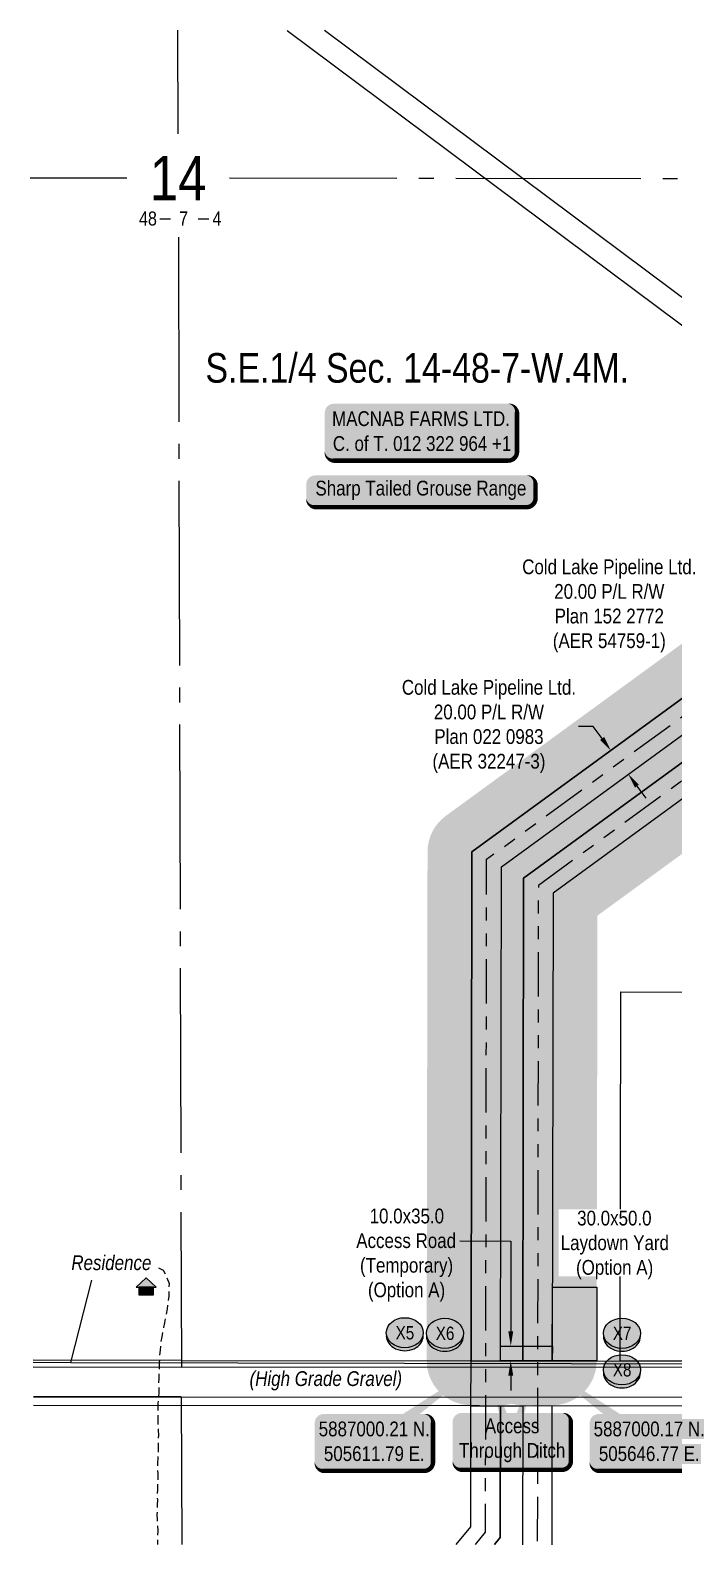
# Model space of a CAD drawing. Extents: x 502055 to 509951, y 5886875 to 5891529.
# Drawn here: x 505304 to 505739, y 5886876 to 5887901 of the extents above; entities that cross this region are included whole.
import ezdxf
from ezdxf.enums import TextEntityAlignment as Align

# ---------------------------------------------------------------- set-up
doc = ezdxf.new("R2010")
doc.units = 0
doc.header["$LTSCALE"] = 5
doc.header["$PDSIZE"] = 0.5
for name, pattern in [('foc-DRILLPATH', [14.75, 6, -1.75, 1.75, -1.75, 1.75, -1.75]), ('foc-QUARTERLINE', [33, 25, -3, 2, -3]), ('UG_PIPE', [1.875, 1.25, -0.625])]:
    doc.linetypes.add(name, pattern=pattern)
doc.layers.get('Defpoints').update_dxf_attribs({"color": 9})
for name, color, linetype in [('10', 1, 'Continuous'), ('9', 3, 'Continuous'), ('AS-OWNER', 7, 'Continuous'), ('AS-PIPE-UG', 44, 'UG_PIPE'), ('AS-POWER', 104, 'foc-POWER'), ('AS-RESIDENCE', 14, 'Continuous'), ('AS-TELEPHONE', 224, 'foc-TEL'), ('AS-WILDLIFE-BLOCK', 131, 'Continuous'), ('C-RW', 13, 'Continuous'), ('C-SYMBOL', 7, 'Continuous'), ('DETAIL-T', 7, 'Continuous'), ('F-RW', 190, 'Continuous'), ('L-QSEC', 8, 'foc-QUARTERLINE'), ('L-SEC', 7, 'Continuous'), ('L-SECLBL', 7, 'Continuous'), ('L-TITLEDB', 4, 'Continuous'), ('P-BUFFER-H 30m', 51, 'Continuous'), ('P-CROSSINGS', 250, 'Continuous'), ('P-PDRILLPATH', 12, 'foc-DRILLPATH'), ('P-PROPOSED', 10, 'Continuous'), ('P-PROPOSED-T', 10, 'Continuous'), ('P-TEMP-BLUE', 146, 'Continuous'), ('P-TEMP-BLUE-T', 146, 'Continuous'), ('P-TEMP-H', 41, 'Continuous'), ('P-TEMP_WORKSPACE', 46, 'Continuous')]:
    doc.layers.add(name, color=color, linetype=linetype)
for name, color, linetype, true_color in [('P-REPAIR-TEAL-H', 7, 'Continuous', 0xb8f9d7), ('P-REPAIR-YELLOW-H', 7, 'Continuous', 0xeff1c0), ('P-TEMP-BLUE-H', 7, 'Continuous', 0x99e6ff)]:
    doc.layers.add(name, color=color, linetype=linetype, true_color=true_color)
doc.layers.add('P-TEMP-T', color=46, linetype='Continuous', lineweight=18)
doc.layers.add('T-TEXT', color=48, linetype='Continuous', lineweight=18)
doc.styles.add('100L', font='ARIALN.TTF', dxfattribs={"height": 11})
doc.styles.add('175L', font='ARIALN.TTF', dxfattribs={"height": 20})
doc.styles.add('80', font='ARIALN.TTF', dxfattribs={"height": 10})
doc.styles.add('80CG', font='ARIALN.TTF', dxfattribs={"height": 10})
doc.styles.add('80L', font='ARIALN.TTF', dxfattribs={"height": 10})
doc.styles.add('80LS', font='ARIALNI.TTF', dxfattribs={"height": 10})
doc.styles.add('Crossing', font='ARIALN.TTF', dxfattribs={"height": 10})
doc.styles.add('foc-LtypeFont', font='ARIALN.TTF', dxfattribs={"height": 7.35})
doc.styles.add('SIMPLEX', font='ARIALN.TTF')
doc.linetypes.add('foc-POWER', pattern='A,6,-1,["P",foc-LtypeFont,S=0.2,R=0,X=-0.625,Y=-0.75],-1.24,4', length=12.24)
doc.linetypes.add('foc-TEL', pattern='A,2,-1,["T",foc-LtypeFont,S=0.2,R=0,X=-0.425,Y=-0.75],-1.24,8', length=12.24)
doc.linetypes.add('foc-TEL-NOLINE', pattern='A,0,-2,["T",foc-LtypeFont,S=0.2,R=0,X=-0.425,Y=-0.75],-10.24', length=12.24)
doc.dimstyles.new('Compass 5 000', dxfattribs={"dimscale": 5, "dimtxt": 9, "dimasz": 2, "dimexe": 0.2, "dimexo": 0.0625, "dimgap": 0.5, "dimtad": 0, "dimtih": 1, "dimtoh": 1, "dimzin": 0, "dimdsep": 46, "dimtxsty": '80CG', "dimcen": 0.1, "dimse1": 1, "dimse2": 1, "dimclrd": 256, "dimclrt": 256, "dimaunit": 1, "dimadec": 4, "dimazin": 0, "dimtfac": 0.06, "dimtofl": 0, "dimtmove": 0, "dimatfit": 1, "dimfxl": 0.2, "dimtolj": 1, "dimtzin": 0, "dimlwd": -1, "dimarcsym": 0})

# ---------------------------------------------------------------- blocks, each defined once
blk = doc.blocks.new('L-SECLBL')
at = {"layer": '9', "color": 7}
for p, q in [((-5.1, -27.8), (-12.3, -27.8)), ((20.7, -27.8), (13.5, -27.8))]:
    blk.add_line(p, q, dxfattribs=at)
at = {"layer": '10', "color": 2, "style": 'SIMPLEX'}
blk.add_attdef('SEC', text='', height=30, dxfattribs=at).set_placement((0, 0), align=Align.MIDDLE)
at = {"layer": '10', "color": 5, "style": '80L'}
blk.add_attdef('TWP', text='', height=9.5, dxfattribs=at).set_placement((-14.4, -27.4), align=Align.MIDDLE_RIGHT)
blk.add_attdef('RGE', text='', height=9.5, dxfattribs=at).set_placement((3.6, -27.4), align=Align.MIDDLE_CENTER)
blk.add_attdef('MER', text='', height=9.5, dxfattribs=at).set_placement((23.2, -27.4), align=Align.MIDDLE_LEFT)
blk = doc.blocks.new('res_occ')
for points in [[(0.1, 0.89), (-1.26, -0.37), (1.46, -0.37)], [(-0.9, -1.43), (1.1, -1.43), (1.1, -0.37), (-0.9, -0.37)]]:
    blk.add_hatch(color=14).paths.add_polyline_path(points)
at = {"color": 14}
for points in [[(0.1, 0.89), (-1.26, -0.37), (1.46, -0.37)], [(-0.9, -1.43), (1.1, -1.43), (1.1, -0.37), (-0.9, -0.37)]]:
    blk.add_lwpolyline(points, close=True, dxfattribs=at)
blk = doc.blocks.new('*D381')
at = {"layer": 'Defpoints', "color": 0, "transparency": 16777216}
for p in [(505696.3, 5887413.4), (505698.2, 5887414.8), (505710, 5887398.6)]:
    blk.add_point(p, dxfattribs=at)
at = {"layer": 'P-PROPOSED-T', "color": 240, "transparency": 16777216}
for p, q in [((505684.5, 5887429.6), (505674.5, 5887429.6)), ((505690.4, 5887421.5), (505684.5, 5887429.6)), ((505714, 5887389.2), (505719.9, 5887381.1))]:
    blk.add_line(p, q, dxfattribs=at)
for points in [[(505691.8, 5887422.5), (505689.1, 5887420.5), (505696.3, 5887413.4)], [(505715.3, 5887390.2), (505712.7, 5887388.2), (505708.1, 5887397.3)]]:
    blk.add_solid(points, dxfattribs=at)
at = {"layer": 'P-PROPOSED-T', "transparency": 16777216, "insert": (505613.9, 5887429.6), "char_height": 10, "attachment_point": 5, "style": '80CG'}
blk.add_mtext('\\A1;Cold Lake Pipeline Ltd.\\P20.00 P/L R/W\\PPlan 022 0983\\P(AER 32247-3)', dxfattribs=at)
blk = doc.blocks.new('*D382')
at = {"layer": 'Defpoints', "color": 0, "transparency": 16777216}
for p in [(505951.7, 5887556.5), (505963.5, 5887540.3), (505820.8, 5887436.2)]:
    blk.add_point(p, dxfattribs=at)
at = {"layer": 'P-PROPOSED-T', "color": 240, "transparency": 16777216}
for p, q in [((505766, 5887511.2), (505756, 5887511.2)), ((505803.1, 5887460.4), (505766, 5887511.2)), ((505826.7, 5887428.1), (505832.6, 5887420))]:
    blk.add_line(p, q, dxfattribs=at)
for points in [[(505804.4, 5887461.4), (505801.7, 5887459.4), (505809, 5887452.3)], [(505828, 5887429.1), (505825.3, 5887427.1), (505820.8, 5887436.2)]]:
    blk.add_solid(points, dxfattribs=at)
at = {"layer": 'P-PROPOSED-T', "transparency": 16777216, "insert": (505695.3, 5887511.2), "char_height": 10, "attachment_point": 5, "style": '80CG'}
blk.add_mtext('\\A1;Cold Lake Pipeline Ltd.\\P20.00 P/L R/W\\PPlan 152 2772\\P(AER 54759-1)', dxfattribs=at)
blk = doc.blocks.new('*U387')
h = blk.add_hatch(color=255)
edge = h.paths.add_edge_path()
edge.add_line((-71.5, -11.5), (71.5, -11.5))
edge.add_arc((71.5, -5.5), 6, 270, 360)
edge.add_line((77.5, -5.5), (77.5, 4))
edge.add_arc((71.5, 4), 6, 0, 90)
edge.add_line((71.5, 10), (-71.5, 10))
edge.add_arc((-71.5, 4), 6, 90, 180)
edge.add_line((-77.5, 4), (-77.5, -5.5))
edge.add_arc((-71.5, -5.5), 6, 180, 270)
at = {"color": 131, "flags": 128}
blk.add_lwpolyline([(-71.5, -11.5, 3, 3, 0), (71.5, -11.5, 3, 3, 0.414214), (77.5, -5.5, 3, 3, 0), (77.5, 4, 3, 0, 0.414214), (71.5, 10, 0, 0, 0), (-71.5, 10, 0, 0, 0.414214), (-77.5, 4, 0, 0, 0), (-77.5, -5.5, 0, 3, 0.414214)], format="xyseb", close=True, dxfattribs=at)
at = {"color": 131, "style": '80'}
blk.add_attdef('ENTER_TEXT_001', (-36, -5), '', height=10, dxfattribs=at)
blk = doc.blocks.new('*U439')
h = blk.add_hatch(color=59)
edge = h.paths.add_edge_path()
edge.add_line((-59, -20), (59, -20))
edge.add_arc((59, -14), 6, 270, 360)
edge.add_line((65, -14), (65, 12.5))
edge.add_arc((59, 12.5), 6, 0, 90)
edge.add_line((59, 18.5), (-59, 18.5))
edge.add_arc((-59, 12.5), 6, 90, 180)
edge.add_line((-65, 12.5), (-65, -14))
edge.add_arc((-59, -14), 6, 180, 270)
at = {"color": 1, "flags": 128}
blk.add_lwpolyline([(-59, -20, 3, 3, 0), (59, -20, 3, 3, 0.414214), (65, -14, 3, 3, 0), (65, 12.5, 3, 0, 0.414214), (59, 18.5, 0, 0, 0), (-59, 18.5, 0, 0, 0.414214), (-65, 12.5, 0, 0, 0), (-65, -14, 0, 3, 0.414214)], format="xyseb", close=True, dxfattribs=at)
blk.add_lwpolyline([(-50.2, -17.1, 0, 7.5, 0), (0, 0, 0, 0, 0)], format="xyseb", dxfattribs=at)
at = {"color": 1, "style": '80'}
blk.add_attdef('ENTER_TEXT_001', (-36, -5), '', height=10, dxfattribs=at)
blk = doc.blocks.new('*U438')
h = blk.add_hatch(color=255)
edge = h.paths.add_edge_path()
edge.add_line((-34, -20), (34, -20))
edge.add_arc((34, -14), 6, 270, 360)
edge.add_line((40, -14), (40, 12.5))
edge.add_arc((34, 12.5), 6, 0, 90)
edge.add_line((34, 18.5), (-34, 18.5))
edge.add_arc((-34, 12.5), 6, 90, 180)
edge.add_line((-40, 12.5), (-40, -14))
edge.add_arc((-34, -14), 6, 180, 270)
at = {"color": 1, "flags": 128}
for points in [[(-17.6, 53.8, 0, 7.5, 0), (0, 0, 0, 0, 0)], [(17.4, 53.8, 0, 7.5, 0), (0, 0, 0, 0, 0)]]:
    blk.add_lwpolyline(points, format="xyseb", dxfattribs=at)
blk.add_lwpolyline([(-34, -20, 3, 3, 0), (34, -20, 3, 3, 0.414214), (40, -14, 3, 3, 0), (40, 12.5, 3, 0, 0.414214), (34, 18.5, 0, 0, 0), (-34, 18.5, 0, 0, 0.414214), (-40, 12.5, 0, 0, 0), (-40, -14, 0, 3, 0.414214)], format="xyseb", close=True, dxfattribs=at)
at = {"color": 1, "style": '80'}
blk.add_attdef('ENTER_TEXT_001', (-26.8, -4.9), '', height=10, dxfattribs=at)
blk = doc.blocks.new('*U455')
h = blk.add_hatch(color=254)
edge = h.paths.add_edge_path()
edge.add_line((-34, -20), (34, -20))
edge.add_arc((34, -14), 6, 270, 360)
edge.add_line((40, -14), (40, 12.5))
edge.add_arc((34, 12.5), 6, 0, 90)
edge.add_line((34, 18.5), (-34, 18.5))
edge.add_arc((-34, 12.5), 6, 90, 180)
edge.add_line((-40, 12.5), (-40, -14))
edge.add_arc((-34, -14), 6, 180, 270)
at = {"color": 1, "flags": 128}
blk.add_lwpolyline([(-75.3, 54.5, 0, 10, 0), (0, 0, 5, 5, 0)], format="xyseb", dxfattribs=at)
blk.add_lwpolyline([(-34, -20, 3, 3, 0), (34, -20, 3, 3, 0.414214), (40, -14, 3, 3, 0), (40, 12.5, 3, 0, 0.414214), (34, 18.5, 0, 0, 0), (-34, 18.5, 0, 0, 0.414214), (-40, 12.5, 0, 0, 0), (-40, -14, 0, 3, 0.414214)], format="xyseb", close=True, dxfattribs=at)
at = {"color": 1, "style": '80'}
blk.add_attdef('ENTER_TEXT_001', (-36, -5), '', height=10, dxfattribs=at)
blk = doc.blocks.new('*U456')
h = blk.add_hatch(color=254)
edge = h.paths.add_edge_path()
edge.add_line((-34, -20), (34, -20))
edge.add_arc((34, -14), 6, 270, 360)
edge.add_line((40, -14), (40, 12.5))
edge.add_arc((34, 12.5), 6, 0, 90)
edge.add_line((34, 18.5), (-34, 18.5))
edge.add_arc((-34, 12.5), 6, 90, 180)
edge.add_line((-40, 12.5), (-40, -14))
edge.add_arc((-34, -14), 6, 180, 270)
at = {"color": 1, "flags": 128}
blk.add_lwpolyline([(75.7, 54.5, 0, 10, 0), (0, 0, 5, 5, 0)], format="xyseb", dxfattribs=at)
blk.add_lwpolyline([(-34, -20, 3, 3, 0), (34, -20, 3, 3, 0.414214), (40, -14, 3, 3, 0), (40, 12.5, 3, 0, 0.414214), (34, 18.5, 0, 0, 0), (-34, 18.5, 0, 0, 0.414214), (-40, 12.5, 0, 0, 0), (-40, -14, 0, 3, 0.414214)], format="xyseb", close=True, dxfattribs=at)
at = {"color": 1, "style": '80'}
blk.add_attdef('ENTER_TEXT_001', (-36, -5), '', height=10, dxfattribs=at)
blk = doc.blocks.new('xing2')
h = blk.add_hatch(color=50)
h.dxf.hatch_style = 1
edge = h.paths.add_edge_path()
edge.add_ellipse((0, 0), major_axis=(-12.5, 0), ratio=0.816297, start_angle=0, end_angle=360)
h = blk.add_hatch(color=250)
h.dxf.hatch_style = 1
edge = h.paths.add_edge_path()
edge.add_ellipse((0, -2), major_axis=(-12.5, 0), ratio=0.816297, start_angle=0, end_angle=180)
edge.add_line((12.5, -2), (12.5, 0))
edge.add_ellipse((0, 0), major_axis=(-12.5, 0), ratio=0.816297, start_angle=0, end_angle=180, ccw=False)
edge.add_line((-12.5, 0), (-12.5, -2))
at = {"color": 250}
blk.add_ellipse((0, 0), major_axis=(-12.5, 0), ratio=0.816297, dxfattribs=at)
blk.add_ellipse((0, -2), major_axis=(-12.5, 0), ratio=0.816297, start_param=0, end_param=3.141593, dxfattribs=at)
at = {"color": 250, "style": 'Crossing'}
blk.add_attdef('CROSSING', text='', height=9, dxfattribs=at).set_placement((0.1, 0), align=Align.MIDDLE_CENTER)
at = {"color": 250, "style": 'Crossing', "flags": 1}
for tag, p in [('OWNER', (0.1, -12.5)), ('DESCRIPTION', (0.1, -25.8)), ('LOCATION', (0.1, -39.3)), ('DWG_REF', (0.1, -52.8))]:
    blk.add_attdef(tag, text='', height=9, dxfattribs=at).set_placement(p, align=Align.MIDDLE_CENTER)

msp = doc.modelspace()

# ---------------------------------------------------------------- hatches: boundary and pattern name
at = {"layer": 'P-BUFFER-H 30m'}
h = msp.add_hatch(color=256, dxfattribs=at)
h.dxf.hatch_style = 1
edge = h.paths.add_edge_path()
edge.add_arc((505621.783, 5887000.174), 30, 269.971348, 284.511448, ccw=False)
edge.add_line((505621.768, 5886970.174), (505601.771, 5886970.184))
edge.add_arc((505601.786, 5887000.184), 30, 179.903241, 269.971348, ccw=False)
edge.add_line((505571.786, 5887000.235), (505572.368, 5887344.865))
edge.add_arc((505602.368, 5887344.814), 30, 126.131244, 179.903241, ccw=False)
edge.add_line((505584.679, 5887369.044), (506193.858, 5887813.774))
edge.add_arc((506211.547, 5887789.544), 30, 0.067137, 126.131244, ccw=False)
edge.add_line((506241.547, 5887789.579), (506241.576, 5887764.83))
edge.add_arc((506211.576, 5887764.795), 30, -17.800666, 0.067137, ccw=False)
edge.add_arc((506211.632, 5887746.28), 30, 0.131242, 18.147256, ccw=False)
edge.add_line((506241.632, 5887746.349), (506241.689, 5887721.628))
edge.add_arc((506211.689, 5887721.559), 30, -53.869131, 0.131242, ccw=False)
edge.add_line((506229.378, 5887697.329), (505687.282, 5887301.578))
edge.add_line((505687.282, 5887301.578), (505686.767, 5887000.102))
edge.add_arc((505656.767, 5887000.153), 30, 269.902178, 359.902178, ccw=False)
edge.add_line((505656.716, 5886970.153), (505636.716, 5886970.187))
edge.add_arc((505636.767, 5887000.187), 30, 255.587971, 269.902178, ccw=False)
at = {"layer": 'P-REPAIR-TEAL-H'}
h = msp.add_hatch(color=256, dxfattribs=at)
h.dxf.hatch_style = 1
h.paths.add_polyline_path([(506211.576, 5887764.795), (506211.547, 5887789.544), (505602.368, 5887344.814), (505601.786, 5887000.184), (505621.783, 5887000.174), (505622.346, 5887334.649)])
at = {"layer": 'P-REPAIR-YELLOW-H'}
h = msp.add_hatch(color=256, dxfattribs=at)
h.dxf.hatch_style = 1
h.paths.add_polyline_path([(505636.767, 5887000.187), (505637.325, 5887327.014), (506211.632, 5887746.28), (506211.689, 5887721.559), (505657.308, 5887316.84), (505656.767, 5887000.153)])
at = {"layer": 'P-TEMP-BLUE-H'}
h = msp.add_hatch(color=256, dxfattribs=at)
h.dxf.hatch_style = 1
h.paths.add_polyline_path([(505656.767, 5887000.153), (505621.783, 5887000.174), (505621.8, 5887010.174), (505656.784, 5887010.204)])
at = {"layer": 'P-TEMP-H'}
h = msp.add_hatch(color=256, dxfattribs=at)
h.dxf.hatch_style = 1
h.paths.add_polyline_path([(505656.767, 5887000.153), (505656.852, 5887050.153), (505686.852, 5887050.102), (505686.767, 5887000.102)])

# ---------------------------------------------------------------- linework, layer by layer
at = {"layer": 'AS-PIPE-UG', "flags": 128}
msp.add_lwpolyline([(505390.366, 5887063.093), (505393.548, 5887061.45), (505395.348, 5887058.432), (505397.609, 5887052.475), (505397.284, 5887047.953), (505397.33, 5887043.919), (505396.678, 5887039.327), (505396.285, 5887035.488), (505395.263, 5887030.617), (505394.49, 5887025.91), (505393.825, 5887022.759), (505393.253, 5887019.615), (505392.579, 5887016.402), (505392.046, 5887013.373), (505391.69, 5887010.436), (505391.439, 5887007.423), (505390.849, 5886998.866), (505390.777, 5886994.777), (505390.715, 5886991.896), (505390.54, 5886987.912), (505390.325, 5886985.555), (505390.343, 5886985.518), (505390.658, 5886982.235), (505390.628, 5886978.549), (505390.465, 5886975.815), (505389.968, 5886971.485), (505389.991, 5886966.755), (505389.931, 5886963.377), (505389.921, 5886960.075), (505390.085, 5886956.66), (505390.237, 5886953.276), (505390.34, 5886949.944), (505390.237, 5886946.707), (505390.137, 5886943.357), (505390.222, 5886940.193), (505389.944, 5886935.132), (505389.839, 5886930.173), (505389.744, 5886926.92), (505389.968, 5886923.467), (505389.956, 5886919.928), (505389.721, 5886916.506), (505389.628, 5886912.941), (505389.607, 5886909.489), (505389.635, 5886906.066), (505389.532, 5886902.627), (505389.445, 5886899.365), (505389.394, 5886896.121), (505389.483, 5886892.851), (505389.541, 5886889.639), (505389.87, 5886885.207), (505389.714, 5886880.774), (505389.704, 5886876.172), (505389.709, 5886875.849)], dxfattribs=at)
at = {"layer": 'AS-POWER', "flags": 128}
for points in [[(505331.139, 5886999.107), (505345.299, 5887054.705)], [(505305.739, 5886999.173), (505331.139, 5886999.107), (505895.424, 5886998.004), (506333.339, 5886996.858)]]:
    msp.add_lwpolyline(points, dxfattribs=at)
at = {"layer": 'AS-TELEPHONE', "linetype": 'foc-TEL-NOLINE', "flags": 128}
msp.add_lwpolyline([(505305.798, 5886975.896), (505405.798, 5886975.842), (506213.274, 5886975.609), (506333.386, 5886974.787)], dxfattribs=at)
at = {"layer": 'C-RW', "flags": 128}
for points in [[(505591.813, 5886875.758), (505601.628, 5886887.763), (505601.738, 5886969.782), (505601.786, 5887000.184), (505602.368, 5887344.814), (506211.546, 5887789.544)], [(505591.813, 5886875.758), (505601.628, 5886887.763), (505601.738, 5886969.782), (505621.72, 5886969.764), (505621.6, 5886880.607), (505617.626, 5886875.747)], [(505636.713, 5886969.741), (505636.585, 5886875.738)], [(505656.585, 5886875.711), (505656.713, 5886969.714)]]:
    msp.add_lwpolyline(points, dxfattribs=at)
at = {"layer": 'F-RW', "flags": 128}
for points in [[(505477.538, 5887900.766), (506165.416, 5887386.747), (506212.438, 5887369.749), (506212.404, 5887385.711), (506172.61, 5887400.096), (505502.654, 5887900.722)], [(505617.626, 5886875.747), (505621.6, 5886880.607), (505621.72, 5886969.764), (505636.713, 5886969.741), (505636.585, 5886875.738)]]:
    msp.add_lwpolyline(points, dxfattribs=at)
msp.add_lwpolyline([(506211.632, 5887746.28), (505637.325, 5887327.014), (505636.767, 5887000.187), (505621.783, 5887000.174), (505622.346, 5887334.649), (506211.576, 5887764.795)], close=True, dxfattribs=at)
at = {"layer": 'L-QSEC', "flags": 128}
for points in [[(505403.65, 5887830.892), (505403.476, 5887900.893)], [(505303.723, 5887801.033), (505369.09, 5887800.941)], [(506211.525, 5887799.588), (505438.373, 5887800.836)], [(505403.831, 5887760.892), (505405.874, 5886995.976)], [(505405.798, 5886975.842), (505406.096, 5886875.842)]]:
    msp.add_lwpolyline(points, dxfattribs=at)
at = {"layer": 'L-SEC', "flags": 128}
for points in [[(505305.747, 5886996.026), (505405.874, 5886995.976)], [(506213.232, 5886995.714), (505405.874, 5886995.976)], [(505405.798, 5886975.842), (505305.798, 5886975.896)], [(505405.798, 5886975.842), (506213.274, 5886975.609)]]:
    msp.add_lwpolyline(points, dxfattribs=at)
at = {"layer": 'L-TITLEDB', "flags": 128}
msp.add_lwpolyline([(505702.71, 5887000.085), (505703.027, 5887250.066), (505877.864, 5887249.746), (505877.558, 5886999.909)], close=True, dxfattribs=at)
for points in [[(505405.889, 5887000.46), (505305.735, 5887000.594)], [(505405.889, 5887000.46), (506213.223, 5886999.49)], [(505305.812, 5886970.093), (505405.771, 5886969.953)], [(506213.315, 5886969.03), (505405.771, 5886969.953)]]:
    msp.add_lwpolyline(points, dxfattribs=at)
at = {"layer": 'P-PDRILLPATH', "flags": 128}
for points in [[(505604.725, 5886875.753), (505611.623, 5886884.189), (505611.738, 5886969.769), (505611.786, 5887000.168), (505612.359, 5887339.727), (506217.443, 5887781.467), (506237.521, 5887796.113), (506331.486, 5887864.645)], [(506325.712, 5887817.106), (506225.867, 5887744.29), (505647.316, 5887321.927), (505646.767, 5887000.17), (505646.585, 5886875.726)]]:
    msp.add_lwpolyline(points, dxfattribs=at)
at = {"layer": 'P-PROPOSED', "flags": 128}
for points in [[(506211.576, 5887764.795), (506211.547, 5887789.544), (505602.368, 5887344.814), (505601.786, 5887000.184), (505621.783, 5887000.174), (505622.346, 5887334.649), (506211.576, 5887764.795)], [(505636.767, 5887000.187), (505637.325, 5887327.014), (506211.632, 5887746.28), (506211.689, 5887721.559), (505657.308, 5887316.84), (505656.767, 5887000.153)]]:
    msp.add_lwpolyline(points, close=True, dxfattribs=at)
at = {"layer": 'P-TEMP-BLUE', "flags": 128}
msp.add_lwpolyline([(505656.767, 5887000.153), (505621.783, 5887000.174), (505621.8, 5887010.174), (505656.784, 5887010.204)], close=True, dxfattribs=at)
at = {"layer": 'P-TEMP-BLUE-T'}
msp.add_line((505628.638, 5886990.192), (505628.626, 5886980.192), dxfattribs=at)
at = {"layer": 'P-TEMP-BLUE-T', "flags": 128}
msp.add_lwpolyline([(505594.183, 5887081.323), (505628.729, 5887081.264), (505628.674, 5887020.181)], dxfattribs=at)
at = {"layer": 'P-TEMP-BLUE-T'}
for points in [[(505627.007, 5887020.183), (505630.34, 5887020.179), (505628.662, 5887010.181)], [(505626.971, 5886990.194), (505630.304, 5886990.19), (505628.65, 5887000.192)]]:
    msp.add_solid(points, dxfattribs=at)
at = {"layer": 'P-TEMP_WORKSPACE', "flags": 128}
msp.add_lwpolyline([(505656.767, 5887000.153), (505656.852, 5887050.153), (505686.852, 5887050.102), (505686.767, 5887000.102)], close=True, dxfattribs=at)

# ---------------------------------------------------------------- block references
ref = msp.add_blockref('*U438', (505629.356, 5886946.397), dxfattribs=dict(xscale=0.999506, yscale=0.999506, zscale=0.999506))
ref.add_attrib('ENTER_TEXT_001', 'Access', (505611.122, 5886951.198), dxfattribs={"color": 1, "height": 9.9951, "style": '80'})
ref.add_attrib('ENTER_TEXT_002', 'Through Ditch', (505593.651, 5886934.54), dxfattribs={"color": 1, "height": 9.99506, "style": '80'})
at = {"layer": 'AS-OWNER'}
ref = msp.add_blockref('*U439', (505567.898, 5887629.578), dxfattribs=at)
ref.add_attrib('ENTER_TEXT_001', 'MACNAB FARMS LTD.', (505507.823, 5887632.997), dxfattribs={"layer": '0', "color": 1, "height": 10, "style": '80'})
ref.add_attrib('ENTER_TEXT_002', 'C. of T. 012 322 964 +1', (505508.331, 5887616.153), dxfattribs={"layer": '0', "color": 1, "height": 10, "style": '80'})
at = {"layer": 'AS-RESIDENCE', "xscale": 5, "yscale": 5, "zscale": 5}
msp.add_blockref('res_occ', (505381.56, 5887051.96), dxfattribs=at)
at = {"layer": 'AS-WILDLIFE-BLOCK'}
ref = msp.add_blockref('*U387', (505567.898, 5887589.578), dxfattribs=at)
ref.add_attrib('ENTER_TEXT_001', 'Sharp Tailed Grouse Range', (505496.564, 5887585.959), dxfattribs={"layer": '0', "color": 131, "height": 10, "style": '80'})
at = {"layer": 'DETAIL-T'}
ref = msp.add_blockref('*U456', (505536.092, 5886945.665), dxfattribs=at)
ref.add_attrib('ENTER_TEXT_001', '5887000.21 N.', (505498.773, 5886949.084), dxfattribs={"layer": '0', "color": 1, "height": 10, "style": '80'})
ref.add_attrib('ENTER_TEXT_002', '505611.79 E.', (505502.272, 5886932.376), dxfattribs={"layer": '0', "color": 1, "height": 10, "style": '80'})
ref = msp.add_blockref('*U455', (505722.05, 5886945.665), dxfattribs=at)
ref.add_attrib('ENTER_TEXT_001', '5887000.17 N.', (505684.731, 5886949.084), dxfattribs={"layer": '0', "color": 1, "height": 10, "style": '80'})
ref.add_attrib('ENTER_TEXT_002', '505646.77 E.', (505688.23, 5886932.376), dxfattribs={"layer": '0', "color": 1, "height": 10, "style": '80'})
at = {"layer": 'L-SECLBL'}
msp.add_blockref('L-SECLBL', (505403.724, 5887800.892), dxfattribs=at).add_auto_attribs({'SEC': '14', 'TWP': '48', 'RGE': '7', 'MER': '4'})
at = {"layer": 'P-CROSSINGS'}
for p, values in [((505556.992, 5887019.19), {'CROSSING': 'X5'}), ((505584.126, 5887018.847), {'CROSSING': 'X6'}), ((505703.876, 5887018.847), {'CROSSING': 'X7'}), ((505703.876, 5886994.101), {'CROSSING': 'X8'})]:
    msp.add_blockref('xing2', p, dxfattribs=at).add_auto_attribs(values)

# ---------------------------------------------------------------- texts
at = {"layer": 'AS-RESIDENCE', "insert": (505331.471, 5887071.617), "char_height": 10, "attachment_point": 1, "style": '100L'}
msp.add_mtext_dynamic_manual_height_columns('{\\fArial Narrow|b0|i1|c0|p34;Residence}', width=53.94038, gutter_width=55, heights=[0], dxfattribs=at)
at = {"layer": 'C-SYMBOL', "color": 3, "style": '175L'}
msp.add_text('S.E.1/4 Sec. 14-48-7-W.4M.', height=20, dxfattribs=at).set_placement((505565.431, 5887656.368), align=Align.BOTTOM_CENTER)
at = {"layer": 'P-TEMP-BLUE-T', "insert": (505521.247, 5887103.228), "char_height": 10, "attachment_point": 1, "style": '100L'}
msp.add_mtext_dynamic_manual_height_columns('\\pi11.98;10.0x35.0\\P\\pi2.9183;Access Road\\P\\pi5.4354;(Temporary)\\P\\pi10.834;(Option A)', width=72.49427, gutter_width=55, heights=[0], dxfattribs=at)
at = {"layer": 'T-TEXT', "style": '80LS'}
msp.add_text('(High Grade Gravel)', height=10, rotation=359.981407, dxfattribs=at).set_placement((505503.579, 5886988.141), align=Align.MIDDLE_CENTER)

# ---------------------------------------------------------------- dimensions: what is measured, and where the dimension line sits
at = {"layer": 'P-PROPOSED-T'}
dim = msp.add_linear_dim(base=(505820.768, 5887436.172), p1=(505951.663, 5887556.493), p2=(505963.456, 5887540.339), angle=306.130869, text='Cold Lake Pipeline Ltd.\\P20.00 P/L R/W\\PPlan 152 2772\\P(AER 54759-1)', dimstyle='Compass 5 000', override={"dimclrd": 240}, dxfattribs=at)
dim.commit()
dim.dimension.update_dxf_attribs({"geometry": '*D382', "text_midpoint": (505695.326, 5887511.227), "dimtype": 161})
dim = msp.add_aligned_dim(p1=(505710.013, 5887398.647), p2=(505698.222, 5887414.798), distance=2.361, text='Cold Lake Pipeline Ltd.\\P20.00 P/L R/W\\PPlan 022 0983\\P(AER 32247-3)', dimstyle='Compass 5 000', override={"dimclrd": 240}, dxfattribs=at)
dim.commit()
dim.dimension.update_dxf_attribs({"geometry": '*D381', "text_midpoint": (505613.874, 5887429.558)})

# ---------------------------------------------------------------- next in the draw order: texts
at = {"layer": 'P-TEMP-T', "insert": (505661.967, 5887101.805), "char_height": 10, "attachment_point": 1, "style": '100L', "bg_fill": 3, "box_fill_scale": 1.1, "bg_fill_color": 256, "bg_fill_transparency": 0}
msp.add_mtext_dynamic_manual_height_columns('\\pi11.595;30.0x50.0\\P\\pi0.45928;Laydown Yard\\P\\pi10.834;(Option A)', width=72.49427, gutter_width=55, heights=[0], dxfattribs=at)

doc.saveas('drawing.dxf')
